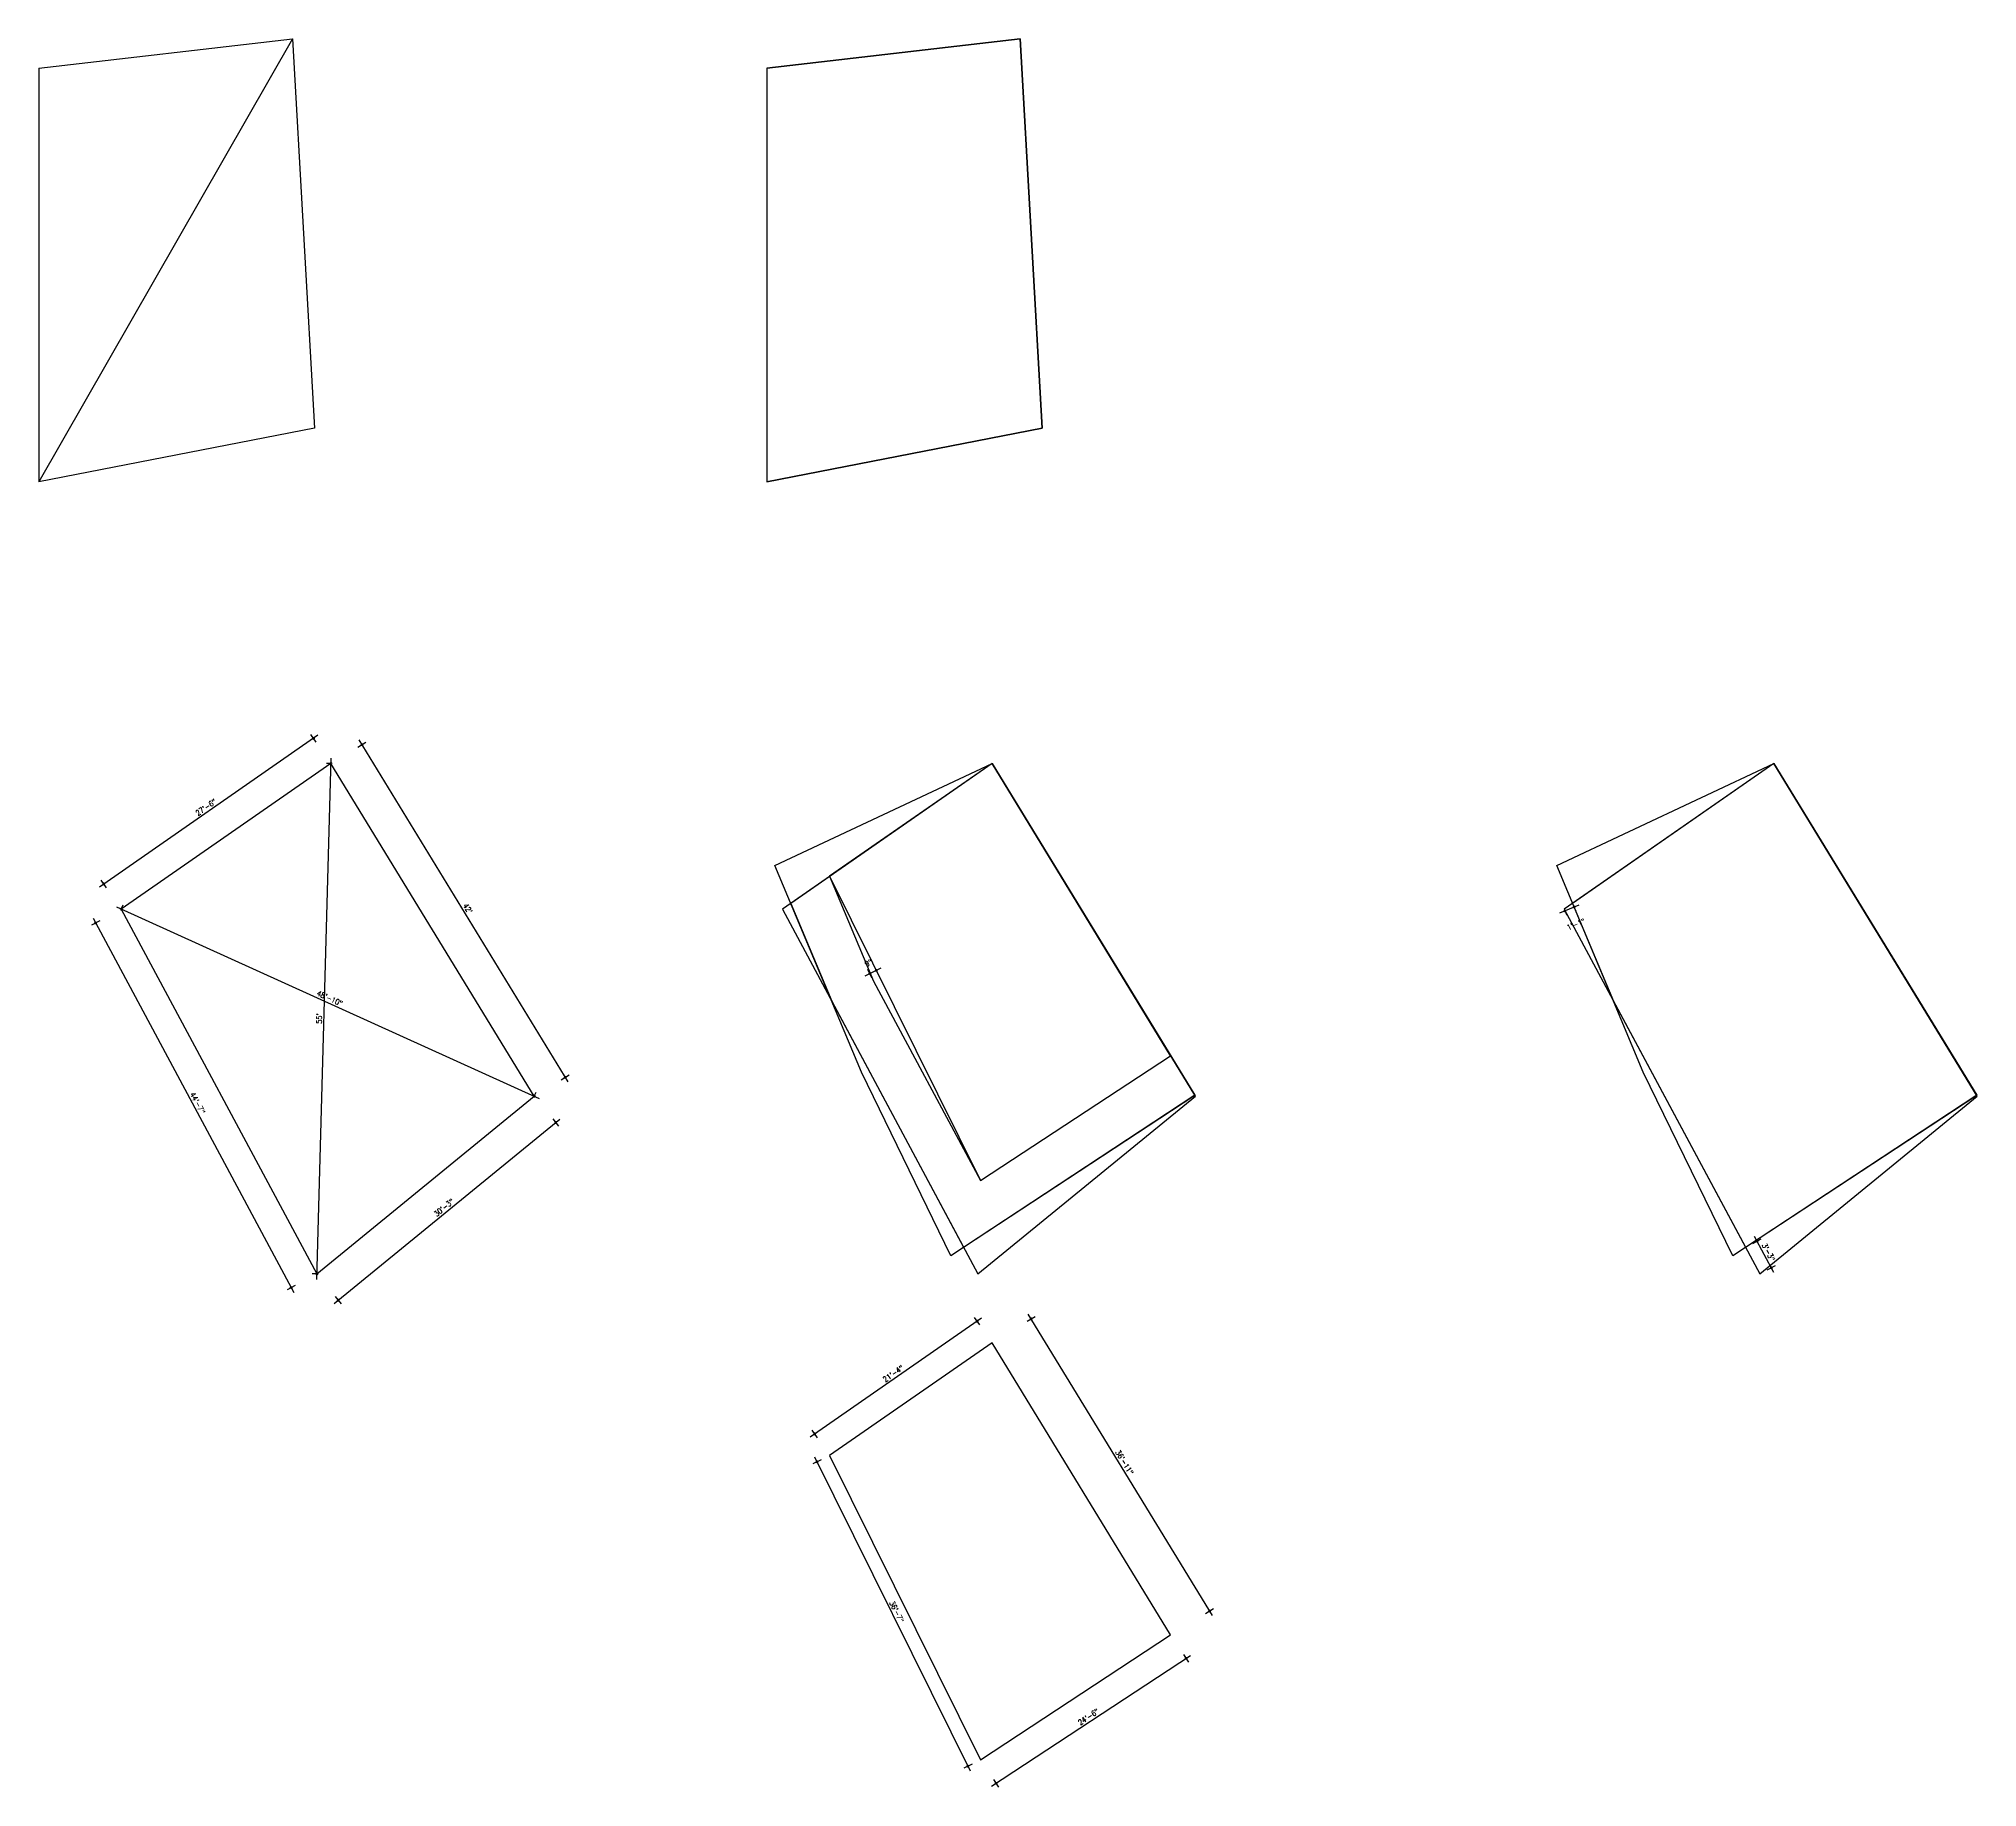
# Model space of a CAD drawing. Header units: inches. Extents: x -5096374 to -5070857, y -3259973 to -3243900.
# Drawn here: x -5090101 to -5087596, y -3255135 to -3252875 of the extents above; entities that cross this region are included whole.
import ezdxf

# ---------------------------------------------------------------- set-up
doc = ezdxf.new("R2010")
doc.units = ezdxf.units.IN
doc.header["$LTSCALE"] = 2
doc.header["$MEASUREMENT"] = 0
doc.header["$PDMODE"] = 34
doc.layers.get('0').update_dxf_attribs({"linetype": 'CONTINUOUS'})
doc.layers.get('DEFPOINTS').update_dxf_attribs({"color": 141, "linetype": 'CONTINUOUS'})
doc.styles.add('ROMANS', font='Romans.shx', dxfattribs={"width": 0.8})
doc.dimstyles.new('8 SCALE', dxfattribs={"dimscale": 0, "dimtxt": 7, "dimasz": 6, "dimexe": 6, "dimexo": 2, "dimgap": 2, "dimtad": 1, "dimdec": 0, "dimzin": 0, "dimdsep": 46, "dimlunit": 4, "dimtxsty": 'ROMANS', "dimblk": 'DOTSMALL', "dimcen": 0, "dimdle": 7, "dimclrd": 8, "dimclre": 8, "dimclrt": 3, "dimadec": 0, "dimazin": 0, "dimtfac": 1, "dimtdec": 0, "dimtofl": 0, "dimtmove": 2, "dimatfit": 3, "dimfxl": 6, "dimfxlon": 1, "dimtolj": 1, "dimtzin": 0, "dimarcsym": 0})

# ---------------------------------------------------------------- blocks, each defined once
blk = doc.blocks.new('_DOTSMALL')
at = {"color": 0, "linetype": 'ByBlock', "const_width": 0.5}
blk.add_lwpolyline([(-0.0625, 0, 1), (0.0625, 0, 1)], format="xyb", close=True, dxfattribs=at)
blk = doc.blocks.new('*D245')
at = {"color": 8, "lineweight": -2, "ltscale": 0.5, "transparency": 16777216}
for p, q in [((-5088134.9, -3254005.4), (-5088110.2, -3253995)), ((-5088128.6, -3254002.3), (-5088126.1, -3254008.2)), ((-5088116.8, -3253997.4), (-5088114.3, -3254003.3))]:
    blk.add_line(p, q, dxfattribs=at)
at = {"layer": 'DEFPOINTS', "color": 0, "ltscale": 0.5, "transparency": 16777216}
for p in [(-5088117.5, -3253995.5), (-5088129.4, -3254000.5), (-5088116.6, -3253997.7)]:
    blk.add_point(p, dxfattribs=at)
at = {"color": 8, "lineweight": -2, "ltscale": 0.5, "transparency": 16777216, "xscale": 6, "yscale": 6, "zscale": 6}
for p, rotation in [((-5088116.6, -3253997.7), 22.7396087262471), ((-5088128.4, -3254002.7), 202.7396087262471)]:
    blk.add_blockref('_DOTSMALL', p, dxfattribs=dict(at, rotation=rotation))
at = {"color": 3, "ltscale": 0.5, "transparency": 16777216, "insert": (-5088114.2, -3254020), "char_height": 7, "attachment_point": 5, "rotation": 22.7396, "style": 'ROMANS'}
blk.add_mtext('\\A1;1\'-1"', dxfattribs=at)
blk = doc.blocks.new('*D246')
at = {"color": 8, "lineweight": -2, "ltscale": 0.5, "transparency": 16777216}
for p, q in [((-5087885.4, -3254432.5), (-5087874.8, -3254426.8)), ((-5087858.3, -3254470.2), (-5087883.4, -3254423.5)), ((-5087866.9, -3254466.8), (-5087856.4, -3254461.2))]:
    blk.add_line(p, q, dxfattribs=at)
at = {"layer": 'DEFPOINTS', "color": 0, "ltscale": 0.5, "transparency": 16777216}
for p in [(-5087895, -3254437.6), (-5087880.1, -3254429.6), (-5087876.6, -3254472)]:
    blk.add_point(p, dxfattribs=at)
at = {"color": 8, "lineweight": -2, "ltscale": 0.5, "transparency": 16777216, "xscale": 6, "yscale": 6, "zscale": 6}
for p, rotation in [((-5087880.1, -3254429.6), 118.1920607907542), ((-5087861.7, -3254464), 298.1920607907542)]:
    blk.add_blockref('_DOTSMALL', p, dxfattribs=dict(at, rotation=rotation))
at = {"color": 3, "ltscale": 0.5, "transparency": 16777216, "insert": (-5087865.4, -3254443.9), "char_height": 7, "attachment_point": 5, "rotation": 298.1921, "style": 'ROMANS'}
blk.add_mtext('\\A1;3\'-3"', dxfattribs=at)
blk = doc.blocks.new('*D263')
at = {"color": 8, "lineweight": -2, "ltscale": 0.5, "transparency": 16777216}
for p, q in [((-5089740.3, -3253775.7), (-5090022.9, -3253971.9)), ((-5089742.7, -3253784.7), (-5089749.5, -3253774.8)), ((-5090013.7, -3253972.9), (-5090020.6, -3253963))]:
    blk.add_line(p, q, dxfattribs=at)
at = {"layer": 'DEFPOINTS', "color": 0, "ltscale": 0.5, "transparency": 16777216}
for p in [(-5089723.5, -3253812.3), (-5090017.2, -3253967.9), (-5089994.6, -3254000.5)]:
    blk.add_point(p, dxfattribs=at)
at = {"color": 8, "lineweight": -2, "ltscale": 0.5, "transparency": 16777216, "xscale": 6, "yscale": 6, "zscale": 6}
for p, rotation in [((-5089746.1, -3253779.7), 34.77420594264493), ((-5090017.2, -3253967.9), 214.7742059426449)]:
    blk.add_blockref('_DOTSMALL', p, dxfattribs=dict(at, rotation=rotation))
at = {"color": 3, "ltscale": 0.5, "transparency": 16777216, "insert": (-5089885.1, -3253868.8), "char_height": 7, "attachment_point": 5, "rotation": 34.7742, "style": 'ROMANS'}
blk.add_mtext('\\A1;27\'-6"', dxfattribs=at)
blk = doc.blocks.new('*D264')
at = {"color": 8, "lineweight": -2, "ltscale": 0.5, "transparency": 16777216}
for p, q in [((-5089688.6, -3253790.9), (-5089678.4, -3253784.7)), ((-5089417, -3254223.9), (-5089687.1, -3253781.8)), ((-5089425.8, -3254221), (-5089415.6, -3254214.8))]:
    blk.add_line(p, q, dxfattribs=at)
at = {"layer": 'DEFPOINTS', "color": 0, "ltscale": 0.5, "transparency": 16777216}
for p in [(-5089683.5, -3253787.8), (-5089723.5, -3253812.3), (-5089460.7, -3254242.3)]:
    blk.add_point(p, dxfattribs=at)
at = {"color": 8, "lineweight": -2, "ltscale": 0.5, "transparency": 16777216, "xscale": 6, "yscale": 6, "zscale": 6}
for p, rotation in [((-5089683.5, -3253787.8), 121.4262692650206), ((-5089420.7, -3254217.9), 301.4262692650206)]:
    blk.add_blockref('_DOTSMALL', p, dxfattribs=dict(at, rotation=rotation))
at = {"color": 3, "ltscale": 0.5, "transparency": 16777216, "insert": (-5089546.8, -3253999.6), "char_height": 7, "attachment_point": 5, "rotation": 301.4263, "style": 'ROMANS'}
blk.add_mtext("\\A1;42'", dxfattribs=at)
blk = doc.blocks.new('*D265')
at = {"color": 8, "lineweight": -2, "ltscale": 0.5, "transparency": 16777216}
for p, q in [((-5089719.6, -3254510.3), (-5089427.6, -3254271.8)), ((-5089436.9, -3254271.6), (-5089429.3, -3254280.8)), ((-5089718, -3254501.2), (-5089710.4, -3254510.5))]:
    blk.add_line(p, q, dxfattribs=at)
at = {"layer": 'DEFPOINTS', "color": 0, "ltscale": 0.5, "transparency": 16777216}
for p in [(-5089460.7, -3254242.3), (-5089433.1, -3254276.2), (-5089741.8, -3254472)]:
    blk.add_point(p, dxfattribs=at)
at = {"color": 8, "lineweight": -2, "ltscale": 0.5, "transparency": 16777216, "xscale": 6, "yscale": 6, "zscale": 6}
for p, rotation in [((-5089433.1, -3254276.2), 39.25094608858539), ((-5089714.2, -3254505.9), 219.2509460885854)]:
    blk.add_blockref('_DOTSMALL', p, dxfattribs=dict(at, rotation=rotation))
at = {"color": 3, "ltscale": 0.5, "transparency": 16777216, "insert": (-5089577.5, -3254386.3), "char_height": 7, "attachment_point": 5, "rotation": 39.2509, "style": 'ROMANS'}
blk.add_mtext('\\A1;30\'-3"', dxfattribs=at)
blk = doc.blocks.new('*D266')
at = {"color": 8, "lineweight": -2, "ltscale": 0.5, "transparency": 16777216}
for p, q in [((-5090022.5, -3254015.4), (-5090033, -3254021.1)), ((-5090031.1, -3254012.1), (-5089771.7, -3254496)), ((-5089769.7, -3254487), (-5089780.3, -3254492.6))]:
    blk.add_line(p, q, dxfattribs=at)
at = {"layer": 'DEFPOINTS', "color": 0, "ltscale": 0.5, "transparency": 16777216}
for p in [(-5089994.6, -3254000.5), (-5089741.8, -3254472), (-5089775, -3254489.8)]:
    blk.add_point(p, dxfattribs=at)
at = {"color": 8, "lineweight": -2, "ltscale": 0.5, "transparency": 16777216, "xscale": 6, "yscale": 6, "zscale": 6}
for p, rotation in [((-5090027.8, -3254018.3), 118.1920607906414), ((-5089775, -3254489.8), 298.1920607906414)]:
    blk.add_blockref('_DOTSMALL', p, dxfattribs=dict(at, rotation=rotation))
at = {"color": 3, "ltscale": 0.5, "transparency": 16777216, "insert": (-5089895.9, -3254251.1), "char_height": 7, "attachment_point": 5, "rotation": 298.1921, "style": 'ROMANS'}
blk.add_mtext('\\A1;44\'-7"', dxfattribs=at)
blk = doc.blocks.new('*D267')
at = {"color": 8, "lineweight": -2, "ltscale": 0.5, "transparency": 16777216}
for p, q in [((-5089033.2, -3254086.8), (-5089012.3, -3254076.5)), ((-5089024.3, -3254089.1), (-5089029.6, -3254078.4)), ((-5089015.9, -3254085), (-5089021.3, -3254074.2))]:
    blk.add_line(p, q, dxfattribs=at)
at = {"layer": 'DEFPOINTS', "color": 0, "ltscale": 0.5, "transparency": 16777216}
for p in [(-5089022.1, -3254093.6), (-5089018.6, -3254079.6), (-5089013.7, -3254089.5)]:
    blk.add_point(p, dxfattribs=at)
at = {"color": 8, "lineweight": -2, "ltscale": 0.5, "transparency": 16777216, "xscale": 6, "yscale": 6, "zscale": 6}
for p, rotation in [((-5089026.9, -3254083.7), 206.3693044490414), ((-5089018.6, -3254079.6), 26.36930444904134)]:
    blk.add_blockref('_DOTSMALL', p, dxfattribs=dict(at, rotation=rotation))
at = {"color": 3, "ltscale": 0.5, "transparency": 16777216, "insert": (-5089028.6, -3254069.9), "char_height": 7, "attachment_point": 5, "rotation": 26.3693, "style": 'ROMANS'}
blk.add_mtext('\\A1;9"', dxfattribs=at)
blk = doc.blocks.new('*D268')
at = {"color": 8, "lineweight": -2, "ltscale": 0.5, "transparency": 16777216}
for p, q in [((-5088882.5, -3254529.1), (-5089103.9, -3254682.8)), ((-5088884.9, -3254538), (-5088891.7, -3254528.1)), ((-5089094.8, -3254683.7), (-5089101.6, -3254673.9))]:
    blk.add_line(p, q, dxfattribs=at)
at = {"layer": 'DEFPOINTS', "color": 0, "ltscale": 0.5, "transparency": 16777216}
for p in [(-5088869, -3254560.9), (-5089098.2, -3254678.8), (-5089078.9, -3254706.6)]:
    blk.add_point(p, dxfattribs=at)
at = {"color": 8, "lineweight": -2, "ltscale": 0.5, "transparency": 16777216, "xscale": 6, "yscale": 6, "zscale": 6}
for p, rotation in [((-5088888.3, -3254533.1), 34.77420594261048), ((-5089098.2, -3254678.8), 214.7742059426105)]:
    blk.add_blockref('_DOTSMALL', p, dxfattribs=dict(at, rotation=rotation))
at = {"color": 3, "ltscale": 0.5, "transparency": 16777216, "insert": (-5088996.8, -3254600.9), "char_height": 7, "attachment_point": 5, "rotation": 34.7742, "style": 'ROMANS'}
blk.add_mtext('\\A1;21\'-4"', dxfattribs=at)
blk = doc.blocks.new('*D269')
at = {"color": 8, "lineweight": -2, "ltscale": 0.5, "transparency": 16777216}
for p, q in [((-5089089.9, -3254712.1), (-5089100.7, -3254717.4)), ((-5089098.4, -3254708.5), (-5088897.2, -3255114.5)), ((-5088894.9, -3255105.5), (-5088905.6, -3255110.9))]:
    blk.add_line(p, q, dxfattribs=at)
at = {"layer": 'DEFPOINTS', "color": 0, "ltscale": 0.5, "transparency": 16777216}
for p in [(-5089078.9, -3254706.6), (-5088900.3, -3255108.2), (-5088883.8, -3255100.1)]:
    blk.add_point(p, dxfattribs=at)
at = {"color": 8, "lineweight": -2, "ltscale": 0.5, "transparency": 16777216, "xscale": 6, "yscale": 6, "zscale": 6}
for p, rotation in [((-5089095.3, -3254714.8), 116.3693044520125), ((-5088900.3, -3255108.2), 296.3693044520125)]:
    blk.add_blockref('_DOTSMALL', p, dxfattribs=dict(at, rotation=rotation))
at = {"color": 3, "ltscale": 0.5, "transparency": 16777216, "insert": (-5088992.3, -3254908.7), "char_height": 7, "attachment_point": 5, "rotation": 296.3693, "style": 'ROMANS'}
blk.add_mtext('\\A1;36\'-7"', dxfattribs=at)
blk = doc.blocks.new('*D270')
at = {"color": 8, "lineweight": -2, "ltscale": 0.5, "transparency": 16777216}
for p, q in [((-5088823.6, -3254533.2), (-5088813.4, -3254526.9)), ((-5088584.1, -3254913.6), (-5088822.1, -3254524.1)), ((-5088592.9, -3254910.8), (-5088582.6, -3254904.5))]:
    blk.add_line(p, q, dxfattribs=at)
at = {"layer": 'DEFPOINTS', "color": 0, "ltscale": 0.5, "transparency": 16777216}
for p in [(-5088818.5, -3254530), (-5088869, -3254560.9), (-5088638.2, -3254938.5)]:
    blk.add_point(p, dxfattribs=at)
at = {"color": 8, "lineweight": -2, "ltscale": 0.5, "transparency": 16777216, "xscale": 6, "yscale": 6, "zscale": 6}
for p, rotation in [((-5088818.5, -3254530), 121.4262692650282), ((-5088587.8, -3254907.7), 301.4262692650282)]:
    blk.add_blockref('_DOTSMALL', p, dxfattribs=dict(at, rotation=rotation))
at = {"color": 3, "ltscale": 0.5, "transparency": 16777216, "insert": (-5088697.9, -3254715.6), "char_height": 7, "attachment_point": 5, "rotation": 301.4263, "style": 'ROMANS'}
blk.add_mtext('\\A1;36\'-11"', dxfattribs=at)
blk = doc.blocks.new('*D271')
at = {"color": 8, "lineweight": -2, "ltscale": 0.5, "transparency": 16777216}
for p, q in [((-5088869.7, -3255134.3), (-5088612.4, -3254965.1)), ((-5088621.5, -3254963.9), (-5088614.9, -3254973.9)), ((-5088867.1, -3255125.5), (-5088860.5, -3255135.5))]:
    blk.add_line(p, q, dxfattribs=at)
at = {"layer": 'DEFPOINTS', "color": 0, "ltscale": 0.5, "transparency": 16777216}
for p in [(-5088638.2, -3254938.5), (-5088618.2, -3254968.9), (-5088883.8, -3255100.1)]:
    blk.add_point(p, dxfattribs=at)
at = {"color": 8, "lineweight": -2, "ltscale": 0.5, "transparency": 16777216, "xscale": 6, "yscale": 6, "zscale": 6}
for p, rotation in [((-5088618.2, -3254968.9), 33.33473853023618), ((-5088863.8, -3255130.5), 213.3347385302362)]:
    blk.add_blockref('_DOTSMALL', p, dxfattribs=dict(at, rotation=rotation))
at = {"color": 3, "ltscale": 0.5, "transparency": 16777216, "insert": (-5088744.4, -3255044.5), "char_height": 7, "attachment_point": 5, "rotation": 33.3347, "style": 'ROMANS'}
blk.add_mtext('\\A1;24\'-6"', dxfattribs=at)
blk = doc.blocks.new('*D272')
at = {"color": 8, "lineweight": -2, "ltscale": 0.5, "transparency": 16777216}
for p, q in [((-5089994.6, -3254000.5), (-5089992.1, -3253995)), ((-5090000.9, -3253997.6), (-5089454.3, -3254245.2)), ((-5089460.7, -3254242.3), (-5089458.2, -3254236.9))]:
    blk.add_line(p, q, dxfattribs=at)
at = {"layer": 'DEFPOINTS', "color": 0, "ltscale": 0.5, "transparency": 16777216}
for p in [(-5089994.6, -3254000.5), (-5089460.7, -3254242.3), (-5089460.7, -3254242.3)]:
    blk.add_point(p, dxfattribs=at)
at = {"color": 8, "lineweight": -2, "ltscale": 0.5, "transparency": 16777216, "xscale": 6, "yscale": 6, "zscale": 6}
for p, rotation in [((-5089994.6, -3254000.5), 155.6275483432964), ((-5089460.7, -3254242.3), 335.6275483432964)]:
    blk.add_blockref('_DOTSMALL', p, dxfattribs=dict(at, rotation=rotation))
at = {"color": 3, "ltscale": 0.5, "transparency": 16777216, "insert": (-5089725.1, -3254115.8), "char_height": 7, "attachment_point": 5, "rotation": 335.6275, "style": 'ROMANS'}
blk.add_mtext('\\A1;48\'-10"', dxfattribs=at)
blk = doc.blocks.new('*D273')
at = {"color": 8, "lineweight": -2, "ltscale": 0.5, "transparency": 16777216}
for p, q in [((-5089742, -3254479), (-5089723.3, -3253805.3)), ((-5089723.5, -3253812.3), (-5089729.5, -3253812.1)), ((-5089741.8, -3254472), (-5089747.8, -3254471.8))]:
    blk.add_line(p, q, dxfattribs=at)
at = {"layer": 'DEFPOINTS', "color": 0, "ltscale": 0.5, "transparency": 16777216}
for p in [(-5089723.5, -3253812.3), (-5089723.5, -3253812.3), (-5089741.8, -3254472)]:
    blk.add_point(p, dxfattribs=at)
at = {"color": 8, "lineweight": -2, "ltscale": 0.5, "transparency": 16777216, "xscale": 6, "yscale": 6, "zscale": 6}
for p, rotation in [((-5089723.5, -3253812.3), 88.40986621612038), ((-5089741.8, -3254472), 268.4098662161204)]:
    blk.add_blockref('_DOTSMALL', p, dxfattribs=dict(at, rotation=rotation))
at = {"color": 3, "ltscale": 0.5, "transparency": 16777216, "insert": (-5089738.8, -3254142), "char_height": 7, "attachment_point": 5, "rotation": 88.4099, "style": 'ROMANS'}
blk.add_mtext("\\A1;55'", dxfattribs=at)

msp = doc.modelspace()

# ---------------------------------------------------------------- linework, layer by layer
at = {"ltscale": 0.5}
for p, q in [((-5090101.2, -3252913.3), (-5089773.4, -3252875.4)), ((-5089773.4, -3252875.4), (-5090101.2, -3253448.3)), ((-5089773.4, -3252875.4), (-5089745, -3253378.6)), ((-5089160.3, -3252913.3), (-5088832.5, -3252875.4)), ((-5088832.5, -3252875.4), (-5088804, -3253378.6)), ((-5090101.2, -3252913.3), (-5090101.2, -3253448.3)), ((-5089160.3, -3252913.3), (-5089160.3, -3253448.3)), ((-5089745, -3253378.6), (-5090101.2, -3253448.3)), ((-5088804, -3253378.6), (-5089160.3, -3253448.3)), ((-5089078.9, -3253958), (-5088883.8, -3254351.4))]:
    msp.add_line(p, q, dxfattribs=at)
for points in [[(-5088832.5, -3252875.4), (-5089160.3, -3252913.3), (-5089160.3, -3253448.3), (-5088804, -3253378.6)], [(-5088869, -3253812.3), (-5089129.3, -3253993), (-5089076.3, -3254119.4), (-5088905.7, -3254437.6), (-5088606.9, -3254241.1)], [(-5088869, -3253812.3), (-5089078.9, -3253958), (-5088883.8, -3254351.4), (-5088638.2, -3254189.9)], [(-5087858.3, -3253812.3), (-5088118.6, -3253993), (-5088065.6, -3254119.4), (-5087895, -3254437.6), (-5087596.2, -3254241.1)], [(-5088869, -3254560.9), (-5089078.9, -3254706.6), (-5088883.8, -3255100.1), (-5088638.2, -3254938.5)]]:
    msp.add_lwpolyline(points, close=True, dxfattribs=at)
at = {"color": 1, "ltscale": 0.5}
for points in [[(-5089723.5, -3253812.3), (-5089994.6, -3254000.5), (-5089741.8, -3254472), (-5089460.7, -3254242.3)], [(-5088869, -3253812.3), (-5089140, -3254000.5), (-5088887.3, -3254472), (-5088606.2, -3254242.3)], [(-5087858.3, -3253812.3), (-5088129.4, -3254000.5), (-5087876.6, -3254472), (-5087595.5, -3254242.3)]]:
    msp.add_lwpolyline(points, close=True, dxfattribs=at)
at = {"color": 3, "ltscale": 0.5}
for points in [[(-5089149.8, -3253944), (-5088869, -3253812.3), (-5088606.9, -3254241.1), (-5088922.3, -3254448.6), (-5089037.9, -3254211.1)], [(-5088139.1, -3253944), (-5087858.3, -3253812.3), (-5087596.2, -3254241.1), (-5087911.6, -3254448.6), (-5088027.2, -3254211.1)]]:
    msp.add_lwpolyline(points, close=True, dxfattribs=at)
at = {"ltscale": 0.5}
msp.add_lwpolyline([(-5089078.9, -3253958), (-5089022.1, -3254093.6), (-5088883.8, -3254351.4), (-5088638.2, -3254189.9)], dxfattribs=at)

# ---------------------------------------------------------------- dimensions: what is measured, and where the dimension line sits
for p1, p2, distance, picture, middle in [((-5089723.5, -3253812.3), (-5089994.6, -3254000.5), -39.6, '*D263', (-5089885.1, -3253868.8)), ((-5089460.7, -3254242.3), (-5089723.5, -3253812.3), -46.9, '*D264', (-5089546.8, -3253999.6)), ((-5089741.8, -3254472), (-5089723.5, -3253812.3), 0, '*D273', (-5089738.8, -3254142)), ((-5089994.6, -3254000.5), (-5089460.7, -3254242.3), 0, '*D272', (-5089725.1, -3254115.8)), ((-5088129.4, -3254000.5), (-5088117.5, -3253995.5), -2.4, '*D245', (-5088114.2, -3254020)), ((-5089994.6, -3254000.5), (-5089741.8, -3254472), -37.7, '*D266', (-5089895.9, -3254251.1)), ((-5089022.1, -3254093.6), (-5089013.7, -3254089.5), 11, '*D267', (-5089028.6, -3254069.9)), ((-5089741.8, -3254472), (-5089460.7, -3254242.3), -43.7, '*D265', (-5089577.5, -3254386.3)), ((-5087876.6, -3254472), (-5087895, -3254437.6), -17, '*D246', (-5087865.4, -3254443.9)), ((-5088869, -3254560.9), (-5089078.9, -3254706.6), -33.9, '*D268', (-5088996.8, -3254600.9)), ((-5088638.2, -3254938.5), (-5088869, -3254560.9), -59.2, '*D270', (-5088697.9, -3254715.6)), ((-5089078.9, -3254706.6), (-5088883.8, -3255100.1), -18.3, '*D269', (-5088992.3, -3254908.7)), ((-5088883.8, -3255100.1), (-5088638.2, -3254938.5), -36.4, '*D271', (-5088744.4, -3255044.5))]:
    dim = msp.add_aligned_dim(p1=p1, p2=p2, distance=distance, dimstyle='8 SCALE', override={"dimscale": 1}, dxfattribs=at)
    dim.commit()
    dim.dimension.update_dxf_attribs({"geometry": picture, "text_midpoint": middle})

doc.saveas('drawing.dxf')
